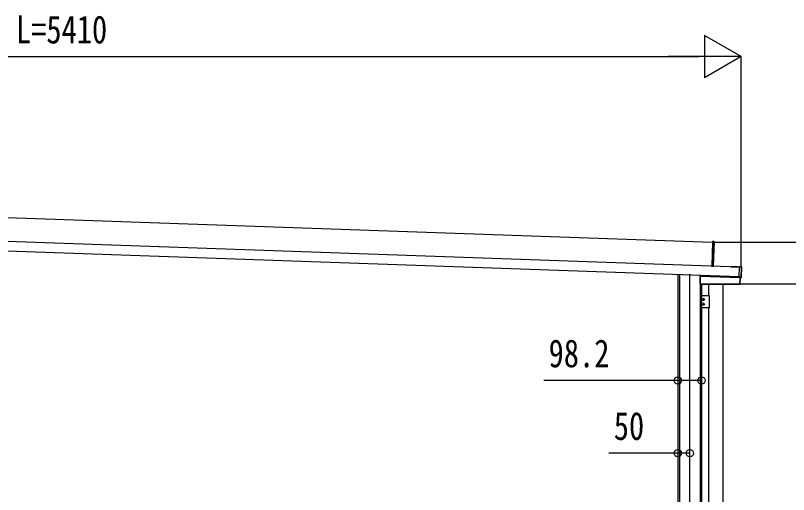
# Model space of a CAD drawing. Units: millimetres, scale not verified. Extents: x -14718 to 14718, y -10395 to 10395.
# Drawn here: x 4391 to 7588, y -6018 to -4039 of the extents above; entities that cross this region are included whole.
import ezdxf
from ezdxf.enums import TextEntityAlignment as Align

# ---------------------------------------------------------------- set-up
doc = ezdxf.new("R2010")
doc.units = ezdxf.units.MM
doc.header["$LTSCALE"] = 50
for name, color, linetype in [('0-3_YKK_12', 2, 'Continuous'), ('0-4_YKK_A1', 4, 'Continuous'), ('0-5_YKK_D', 6, 'Continuous')]:
    doc.layers.add(name, color=color, linetype=linetype)
doc.styles.add('ＭＳ ゴシック', font='')
doc.styles.get('ＭＳ ゴシック').set_extended_font_data('MS Gothic')

msp = doc.modelspace()

# ---------------------------------------------------------------- linework, layer by layer
at = {"layer": '0-3_YKK_12'}
msp.add_line((7179.57, -7900), (7179.57, -5108.51), dxfattribs=at)
at = {"layer": '0-4_YKK_A1'}
for p, q in [((2534.59, -4809.99), (7273.71, -4975.48)), ((7385.64, -5079.45), (1991, -4891.06)), ((7384.25, -5119.43), (1989.6, -4931.04)), ((7273.79, -4972.98), (7270.23, -5074.92)), ((7273.79, -4972.98), (7273.81, -4972.48)), ((7279.31, -4973.51), (7273.79, -4972.98)), ((7273.81, -4972.48), (7279.33, -4973.01)), ((7279.78, -4973.53), (7276.22, -5075.47)), ((7270.22, -5075.42), (7270.23, -5074.92)), ((7270.23, -5074.92), (7275.75, -5075.45)), ((7275.75, -5075.45), (7276.22, -5075.47)), ((7356.78, -5077.94), (7356.85, -5075.94)), ((7362.78, -5078.15), (7362.85, -5076.15)), ((7362.85, -5076.15), (7372.84, -5076.5)), ((7372.77, -5078.5), (7372.84, -5076.5)), ((7372.84, -5076.5), (7378.84, -5076.71)), ((7378.77, -5078.7), (7378.84, -5076.71)), ((7378.84, -5076.71), (7392.33, -5077.18)), ((7392.7, -5079.16), (7385.66, -5078.91)), ((7385.68, -5078.41), (7385.69, -5078.06)), ((7386.89, -5078.1), (7385.69, -5078.06)), ((7385.69, -5078.06), (7385.69, -5078.06)), ((7386.89, -5078.1), (7385.69, -5078.06)), ((7386.89, -5078.1), (7386.89, -5078.1)), ((7387.33, -5077), (7387.29, -5078.1)), ((7387.5, -5078.01), (7387.49, -5078.09)), ((7387.5, -5078.01), (7393.19, -5078.21)), ((7391.27, -5120.21), (7392.7, -5079.16)), ((7393.2, -5079.17), (7391.76, -5120.23)), ((7393.67, -5078.73), (7392.21, -5120.71)), ((7393.2, -5079.17), (7392.7, -5079.16)), ((7392.72, -5078.66), (7393.19, -5078.21)), ((7393.67, -5078.73), (7393.2, -5079.17)), ((7393.86, -5119.26), (7395.22, -5080.28)), ((7129.57, -5110.02), (7129.57, -7347.5)), ((7136.43, -5110.26), (7136.43, -7847.5)), ((7222.77, -5115.78), (7222.77, -5113.79)), ((7223.42, -5115.79), (7223.42, -5113.81)), ((7222.27, -5116.28), (7222.65, -5116.29)), ((7222.27, -5116.28), (7222.27, -5149.76)), ((7222.95, -5115.99), (7222.57, -5115.98)), ((7222.65, -5116.29), (7222.95, -5116.29)), ((7222.65, -5116.29), (7222.65, -5149.38)), ((7222.95, -5116.29), (7222.96, -5115.99)), ((7222.95, -5116.29), (7387.77, -5122.05)), ((7222.95, -5149.38), (7222.95, -5116.29)), ((7222.96, -5115.99), (7385.76, -5121.68)), ((7223.12, -5115.79), (7223.42, -5115.79)), ((7223.12, -5115.8), (7223.42, -5115.81)), ((7385.27, -5121.46), (7223.42, -5115.81)), ((7384.21, -5120.46), (7384.2, -5120.81)), ((7384.2, -5120.81), (7385.4, -5120.86)), ((7384.2, -5120.81), (7384.2, -5120.81)), ((7384.2, -5120.81), (7385.4, -5120.86)), ((7385.29, -5120.85), (7385.27, -5121.46)), ((7385.57, -5121.47), (7385.27, -5121.46)), ((7385.4, -5120.86), (7385.4, -5120.86)), ((7385.57, -5121.47), (7385.59, -5120.86)), ((7385.67, -5121.66), (7385.7, -5120.87)), ((7387.78, -5121.75), (7385.76, -5121.68)), ((7385.77, -5121.66), (7385.8, -5120.86)), ((7386, -5120.91), (7386, -5120.99)), ((7391.69, -5121.19), (7386, -5120.99)), ((7387.77, -5122.05), (7386.81, -5149.38)), ((7387.11, -5149.39), (7388.07, -5122.06)), ((7387.48, -5149.77), (7388.45, -5122.07)), ((7387.78, -5121.75), (7387.77, -5122.05)), ((7388.07, -5122.06), (7387.77, -5122.05)), ((7388.16, -5121.76), (7387.78, -5121.75)), ((7388.07, -5122.06), (7388.45, -5122.07)), ((7390.76, -5122.15), (7388.55, -5122.07)), ((7391.69, -5121.19), (7391.25, -5120.71)), ((7391.76, -5120.23), (7391.27, -5120.21)), ((7391.76, -5120.23), (7392.21, -5120.71)), ((7222.65, -5149.38), (7222.27, -5149.76)), ((7222.57, -5150.06), (7222.95, -5149.68)), ((7222.57, -5150.06), (7387.18, -5150.06)), ((7222.95, -5149.38), (7222.65, -5149.38)), ((7222.71, -5150.06), (7222.71, -7847.5)), ((7386.81, -5149.38), (7222.95, -5149.38)), ((7222.95, -5149.38), (7222.95, -5149.68)), ((7222.95, -5149.68), (7386.81, -5149.68)), ((7227.77, -5150.06), (7227.77, -7347.5)), ((7257.7, -5197.5), (7257.7, -5150.06)), ((7317.9, -7237.5), (7317.9, -5150.06)), ((7386.81, -5149.38), (7386.81, -5149.68)), ((7386.81, -5149.38), (7387.11, -5149.39)), ((7386.81, -5149.68), (7387.18, -5150.06)), ((7387.48, -5149.77), (7387.11, -5149.39)), ((7260.37, -5197.5), (7228.07, -5197.5)), ((7228.07, -5247.5), (7228.07, -5197.5)), ((7236.77, -5218), (7236.77, -5207)), ((7260.37, -5247.5), (7260.37, -5197.5)), ((7231.27, -5212.5), (7242.27, -5212.5)), ((7231.27, -5232.5), (7242.27, -5232.5)), ((7236.77, -5227), (7236.77, -5238)), ((7238, -5212.91), (7238.82, -5212.91)), ((7238, -5232.09), (7238.82, -5232.09)), ((7260.37, -5247.5), (7228.07, -5247.5)), ((7257.7, -6177.5), (7257.7, -5247.5))]:
    msp.add_line(p, q, dxfattribs=at)
for points in [[(7275.75, -5075.45), (7279.31, -4973.51), (7279.78, -4973.53)], [(7350.35, -5075.71), (7350.28, -5077.71), (7385.52, -5078.94)], [(7350.35, -5075.71), (7356.85, -5075.94), (7362.85, -5076.15)], [(7384.21, -5120.46), (7384.23, -5119.97), (7385.66, -5078.91), (7385.68, -5078.41)], [(7385.68, -5078.41), (7392.72, -5078.66), (7392.7, -5079.16)], [(7387.49, -5078.09), (7387.43, -5078.09), (7387.39, -5078.1)], [(7223.12, -5113.8), (7223.12, -5115.79), (7222.77, -5115.78)], [(7384.23, -5119.97), (7391.27, -5120.21), (7391.25, -5120.71), (7384.21, -5120.46)], [(7385.91, -5120.9), (7385.94, -5120.91), (7386, -5120.91)], [(7235.54, -5212.09), (7234.72, -5212.09), (7234.72, -5212.91), (7235.54, -5212.91)], [(7235.54, -5232.91), (7234.72, -5232.91), (7234.72, -5232.09), (7235.54, -5232.09)], [(7237.18, -5211.27), (7237.18, -5210.45), (7236.36, -5210.45), (7236.36, -5211.27)], [(7236.36, -5213.73), (7236.36, -5214.55), (7237.18, -5214.55), (7237.18, -5213.73)], [(7236.36, -5231.27), (7236.36, -5230.45), (7237.18, -5230.45), (7237.18, -5231.27)], [(7237.18, -5233.73), (7237.18, -5234.55), (7236.36, -5234.55), (7236.36, -5233.73)], [(7238.82, -5212.91), (7238.82, -5212.09), (7238, -5212.09)], [(7238.82, -5232.09), (7238.82, -5232.91), (7238, -5232.91)]]:
    msp.add_lwpolyline(points, dxfattribs=at)
for centre in [(7236.77, -5212.5), (7236.77, -5232.5)]:
    msp.add_circle(centre, 3.5, dxfattribs=at)
for centre, radius, start, end in [((7277.27, -4973.19), 2.07, 351.06854, 4.93146), ((7279.28, -4973.51), 0.5, 358, 84.5), ((7387.13, -5074.1), 4.01, 266.55184, 273.90119), ((7392.22, -5080.18), 3, 358, 88), ((7392.7, -5079.16), 0.501, 358.24971, 87.75029), ((7222.95, -5116.29), 0.3, 88.05611, 180.04719), ((7222.95, -5116.29), 0.3, 88.19064, 179.87538), ((7222.95, -5116.29), 0.3, 90.16173, 180.04449), ((7222.95, -5116.15), 0.159, 86.02272, 89.97728), ((7385.38, -5124.56), 3.71, 81.82188, 89.76035), ((7385.77, -5121.48), 0.2, 178, 268), ((7387.77, -5122.05), 0.3, 357.94657, 87.94647), ((7390.86, -5119.15), 3, 268, 358), ((7391.26, -5120.21), 0.501, 268.24971, 357.75029), ((7222.95, -5149.38), 0.301, 180.24971, 269.75029), ((7386.81, -5149.38), 0.301, 270.23913, 357.76087), ((7235.54, -5211.27), 0.82, 270, 0), ((7235.54, -5213.73), 0.82, 0, 90), ((7235.54, -5231.27), 0.82, 270, 0), ((7235.54, -5233.73), 0.82, 0, 90), ((7238, -5211.27), 0.82, 180, 270), ((7238, -5213.73), 0.82, 90, 180), ((7238, -5231.27), 0.82, 180, 270), ((7238, -5233.73), 0.82, 90, 180)]:
    msp.add_arc(centre, radius, start, end, dxfattribs=at)
for centre, major_axis, ratio, start_param, end_param in [((7275.72, -5075.45), (-0.013, 0.504), 0.060033, 4.3753319, 4.7012916), ((7386.89, -5078.07), (0.6, -0.021), 0.061163, 4.712389, 6.2831853), ((7387.49, -5078.31), (-0.01, -0.3), 0.998135, 3.1415927, 3.9545103), ((7393.17, -5078.71), (0.367, 0.342), 0.99628, 5.4996506, 7.06672), ((7222.57, -5116.28), (-0.3, 0.01), 0.998133, 4.7490956, 6.3180268), ((7222.57, -5115.78), (-0.2, 0.007), 0.998133, 1.607503, 3.1764341), ((7222.65, -5115.79), (0, 0.5), 0.061125, 3.1027435, 3.1394501), ((7222.95, -5115.79), (0.007, 0.2), 0.854479, 3.1782993, 4.712389), ((7222.95, -5115.79), (0.47, -0.016), 0.425228, 4.7490956, 6.2831853), ((7222.95, -5115.79), (-0.011, 0.2), 0.151815, 3.0913179, 3.1280246), ((7222.92, -5115.79), (0.201, -0.007), 0.992577, 6.2831853, 6.3180268), ((7222.92, -5115.79), (-0.501, 0.017), 0.998133, 3.1415927, 3.1764341), ((7385.77, -5121.48), (0.5, -0.017), 0.4, 3.1415927, 4.712389), ((7385.4, -5120.89), (0.6, -0.021), 0.061163, 6.2831853, 7.8539816), ((7386.01, -5120.69), (-0.01, -0.3), 0.998135, 5.4691958, 6.2831853), ((7388.15, -5122.06), (0.3, -0.01), 0.998135, 0, 1.5707963), ((7391.71, -5120.69), (0.342, -0.367), 0.99628, 5.4996506, 7.06672), ((7222.57, -5149.76), (0.213, 0.213), 0.99628, 2.358058, 3.9251274), ((7387.18, -5149.76), (-0.209, 0.217), 0.996405, 2.3754474, 3.9077379)]:
    msp.add_ellipse(centre, major_axis=major_axis, ratio=ratio, start_param=start_param, end_param=end_param, dxfattribs=at)
at = {"layer": '0-5_YKK_D'}
for p, q in [((7392.57, -4209.5), (7241.02, -4122)), ((7241.02, -4122), (7241.02, -4297)), ((2157.57, -4209.5), (7217.57, -4209.5)), ((7392.57, -4209.5), (7089.46, -4209.5)), ((7392.57, -4209.5), (7241.02, -4297)), ((7392.57, -5079.18), (7392.57, -4208.5)), ((7279.22, -4975.5), (9193.57, -4975.5)), ((7385.77, -5147.5), (8293.57, -5147.5))]:
    msp.add_line(p, q, dxfattribs=at)
for points in [[(7227.77, -5547.5), (7129.57, -5547.5), (6575.77, -5547.5)], [(7179.57, -5847.5), (7129.57, -5847.5), (6845.27, -5847.5)]]:
    msp.add_lwpolyline(points, dxfattribs=at)
for centre in [(7129.57, -5547.5), (7227.77, -5547.5), (7129.57, -5847.5), (7179.57, -5847.5)]:
    msp.add_circle(centre, 14.88, dxfattribs=at)

# ---------------------------------------------------------------- texts
at = {"layer": '0-5_YKK_D', "style": 'ＭＳ ゴシック', "width": 0.8}
for s, p in [('L=5410', (4393.57, -4189.5)), ('98.2', (6595.77, -5527.5)), ('50', (6865.27, -5827.5))]:
    msp.add_text(s, height=115.5, dxfattribs=at).set_placement(p, align=Align.BOTTOM_LEFT)

doc.saveas('drawing.dxf')
